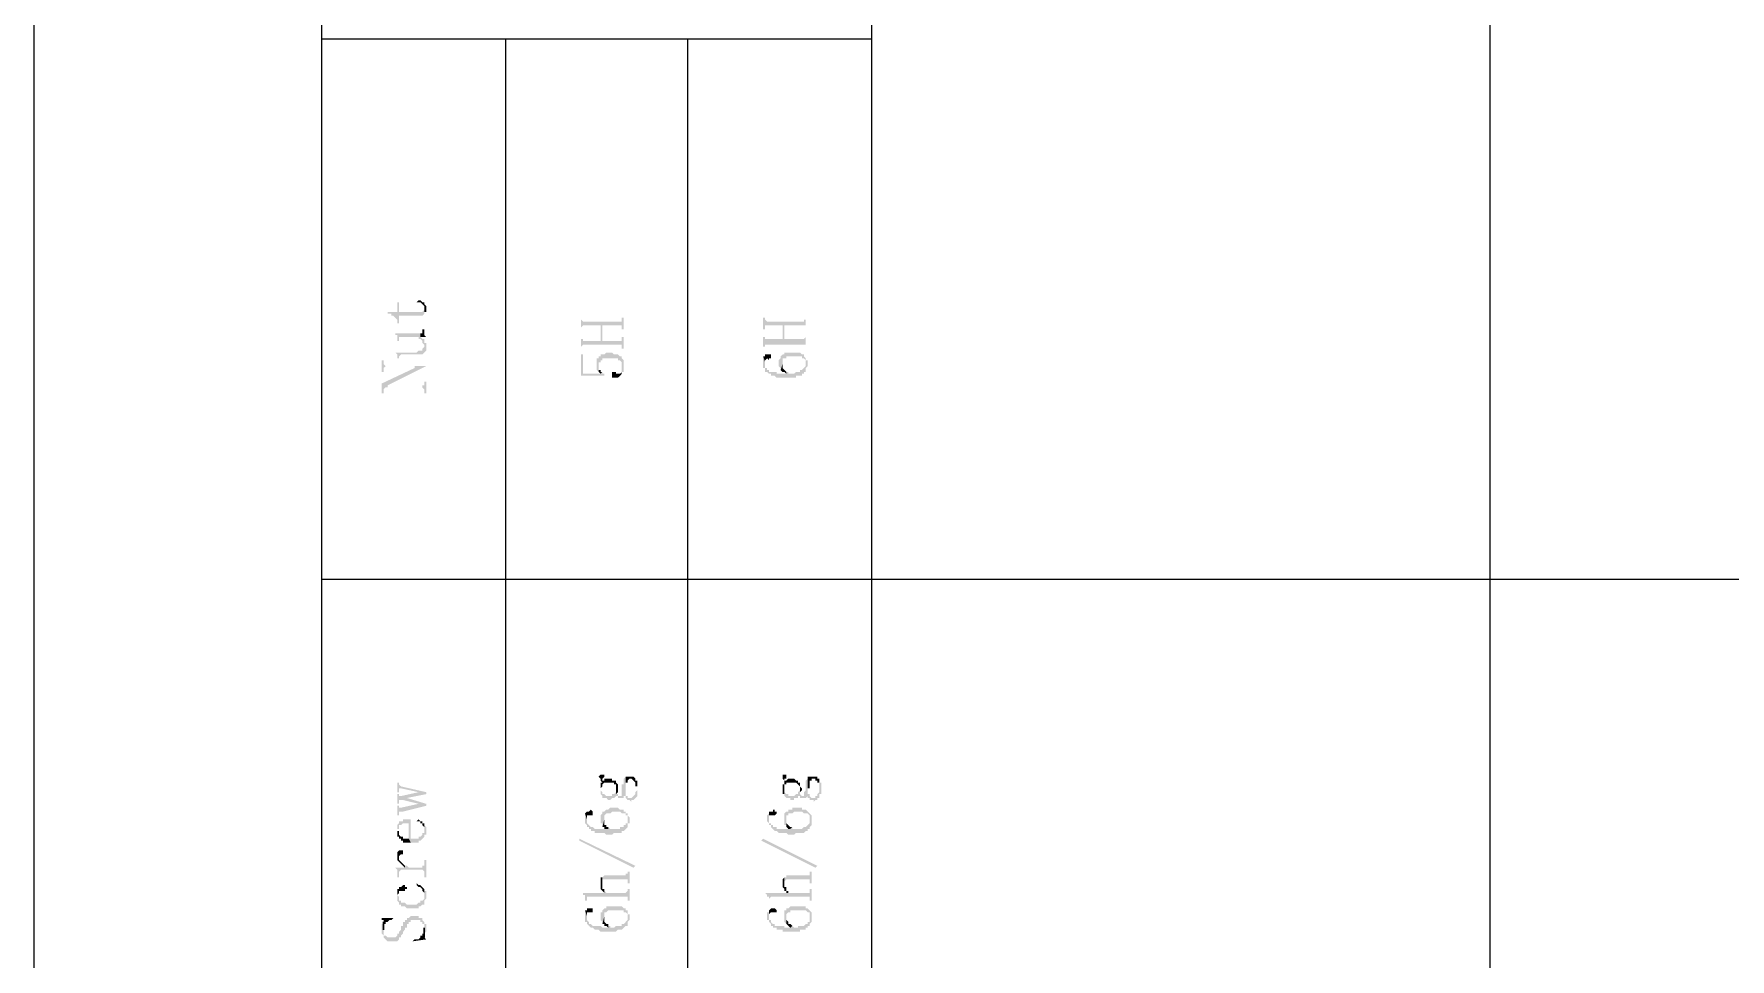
# Model space of a CAD drawing. Header units: millimetres. Extents: x 7018 to 13530, y 4187 to 5692.
# Drawn here: x 7512.01 to 7551.54, y 4688.74 to 4710.3 of the extents above; entities that cross this region are included whole.
import ezdxf

# ---------------------------------------------------------------- set-up
doc = ezdxf.new("R2010")
doc.units = ezdxf.units.MM

msp = doc.modelspace()

# ---------------------------------------------------------------- hatches: boundary and pattern name
at = {"transparency": 33554559}
for points in [[(7520.251, 4703.822), (7520.251, 4703.777), (7520.341, 4703.777), (7520.341, 4703.731), (7520.386, 4703.731), (7520.431, 4703.686), (7520.431, 4703.686), (7520.476, 4703.641), (7520.476, 4703.551), (7520.521, 4703.551), (7520.521, 4703.731), (7521.063, 4703.731), (7521.108, 4703.777), (7521.108, 4703.912), (7521.108, 4703.867), (7521.108, 4703.867), (7521.063, 4703.822), (7520.521, 4703.822), (7520.521, 4704.047), (7520.476, 4704.047), (7520.476, 4703.822)], [(7520.928, 4704.047), (7521.018, 4704.047), (7521.063, 4704.002), (7521.063, 4704.002), (7521.108, 4703.957), (7521.108, 4703.777), (7521.108, 4703.822), (7521.153, 4703.822), (7521.153, 4703.912), (7521.153, 4703.957), (7521.108, 4704.002), (7521.108, 4704.047), (7521.063, 4704.047), (7521.018, 4704.093), (7520.973, 4704.093)], [(7524.764, 4703.686), (7524.764, 4703.416), (7524.764, 4703.461), (7524.764, 4703.461), (7524.809, 4703.506), (7525.215, 4703.506), (7525.215, 4703.145), (7525.26, 4703.506), (7525.712, 4703.506), (7525.712, 4703.461), (7525.712, 4703.416), (7525.757, 4703.416), (7525.757, 4703.686), (7525.712, 4703.686), (7525.712, 4703.641), (7525.712, 4703.596), (7524.809, 4703.596), (7524.764, 4703.641)], [(7529.006, 4703.686), (7529.006, 4703.416), (7529.051, 4703.416), (7529.051, 4703.506), (7529.458, 4703.506), (7529.458, 4703.19), (7529.503, 4703.506), (7529.999, 4703.506), (7529.999, 4703.416), (7529.999, 4703.686), (7529.999, 4703.641), (7529.954, 4703.641), (7529.954, 4703.596), (7529.097, 4703.596), (7529.051, 4703.641), (7529.051, 4703.686), (7529.051, 4703.686)], [(7520.431, 4703.325), (7520.431, 4703.28), (7520.476, 4703.28), (7520.476, 4703.235), (7520.476, 4703.145), (7520.521, 4703.145), (7520.521, 4703.19), (7520.521, 4703.235), (7520.973, 4703.235), (7520.973, 4703.19), (7521.018, 4703.19), (7521.063, 4703.145), (7521.063, 4703.1), (7521.063, 4703.1), (7521.108, 4703.054), (7521.108, 4703.009), (7521.108, 4703.19), (7521.063, 4703.19), (7521.018, 4703.235), (7521.018, 4703.325)], [(7520.431, 4702.874), (7520.431, 4702.874), (7520.476, 4702.829), (7520.476, 4702.784), (7520.476, 4702.739), (7520.521, 4702.739), (7520.521, 4702.784), (7520.521, 4702.784), (7520.567, 4702.829), (7521.063, 4702.829), (7521.108, 4702.874), (7521.108, 4702.874), (7521.153, 4702.919), (7521.153, 4703.009), (7521.153, 4703.1), (7521.108, 4703.1), (7521.108, 4703.145), (7521.108, 4703.19), (7521.108, 4703.009), (7521.108, 4703.009), (7521.063, 4702.964), (7521.063, 4702.919), (7520.973, 4702.919), (7520.928, 4702.874)], [(7521.018, 4703.325), (7521.018, 4703.235), (7521.153, 4703.235), (7521.108, 4703.28), (7521.108, 4703.325), (7521.108, 4703.416), (7521.063, 4703.416), (7521.063, 4703.37), (7521.063, 4703.325), (7521.063, 4703.325)], [(7524.764, 4703.235), (7524.764, 4702.964), (7524.764, 4703.009), (7524.764, 4703.009), (7524.809, 4703.054), (7525.712, 4703.054), (7525.712, 4702.964), (7525.757, 4702.964), (7525.757, 4703.235), (7525.712, 4703.235), (7525.712, 4703.19), (7525.712, 4703.145), (7525.26, 4703.145), (7525.26, 4703.506), (7525.215, 4703.145), (7524.809, 4703.145), (7524.809, 4703.19), (7524.764, 4703.19), (7524.764, 4703.235)], [(7529.006, 4703.235), (7529.006, 4703.009), (7529.051, 4703.009), (7529.051, 4703.054), (7529.999, 4703.054), (7529.999, 4703.009), (7529.999, 4703.235), (7529.999, 4703.235), (7529.954, 4703.19), (7529.503, 4703.19), (7529.503, 4703.506), (7529.458, 4703.19), (7529.051, 4703.19), (7529.051, 4703.235), (7529.051, 4703.235)], [(7524.764, 4702.829), (7524.764, 4702.332), (7525.305, 4702.332), (7525.305, 4702.378), (7525.26, 4702.378), (7525.26, 4702.423), (7525.215, 4702.378), (7524.809, 4702.378), (7524.809, 4702.829)], [(7525.125, 4702.603), (7525.125, 4702.558), (7525.125, 4702.468), (7525.125, 4702.468), (7525.17, 4702.423), (7525.17, 4702.603), (7525.17, 4702.648), (7525.215, 4702.648), (7525.215, 4702.693), (7525.26, 4702.693), (7525.26, 4702.739), (7525.621, 4702.739), (7525.621, 4702.693), (7525.667, 4702.693), (7525.712, 4702.648), (7525.712, 4702.603), (7525.712, 4702.423), (7525.757, 4702.423), (7525.757, 4702.513), (7525.757, 4702.603), (7525.757, 4702.693), (7525.757, 4702.693), (7525.712, 4702.739), (7525.712, 4702.784), (7525.667, 4702.784), (7525.621, 4702.829), (7525.531, 4702.829), (7525.486, 4702.874), (7525.351, 4702.874), (7525.305, 4702.829), (7525.215, 4702.829), (7525.215, 4702.784), (7525.17, 4702.784), (7525.17, 4702.739), (7525.125, 4702.739), (7525.125, 4702.648), (7525.125, 4702.648)], [(7529.006, 4702.784), (7529.051, 4702.648), (7529.051, 4702.693), (7529.051, 4702.693), (7529.097, 4702.739), (7529.097, 4702.739), (7529.142, 4702.693), (7529.142, 4702.739), (7529.187, 4702.739), (7529.187, 4702.784), (7529.187, 4702.829), (7529.051, 4702.829), (7529.051, 4702.784)], [(7529.006, 4702.648), (7529.006, 4702.558), (7529.006, 4702.513), (7529.051, 4702.513), (7529.051, 4702.423), (7529.097, 4702.423), (7529.142, 4702.378), (7529.187, 4702.378), (7529.187, 4702.332), (7529.277, 4702.332), (7529.322, 4702.287), (7529.774, 4702.287), (7529.774, 4702.332), (7529.909, 4702.332), (7529.909, 4702.378), (7529.954, 4702.378), (7529.954, 4702.423), (7529.999, 4702.423), (7529.999, 4702.603), (7529.999, 4702.558), (7529.999, 4702.558), (7529.954, 4702.513), (7529.954, 4702.513), (7529.909, 4702.468), (7529.864, 4702.468), (7529.864, 4702.423), (7529.774, 4702.423), (7529.728, 4702.378), (7529.593, 4702.378), (7529.593, 4702.423), (7529.548, 4702.423), (7529.548, 4702.378), (7529.322, 4702.378), (7529.322, 4702.423), (7529.142, 4702.423), (7529.142, 4702.468), (7529.097, 4702.468), (7529.097, 4702.513), (7529.051, 4702.513), (7529.051, 4702.603), (7529.051, 4702.648), (7529.006, 4702.784), (7529.006, 4702.693), (7529.006, 4702.693)], [(7529.367, 4702.603), (7529.367, 4702.558), (7529.367, 4702.558), (7529.412, 4702.513), (7529.412, 4702.468), (7529.412, 4702.468), (7529.458, 4702.603), (7529.458, 4702.648), (7529.458, 4702.739), (7529.548, 4702.739), (7529.548, 4702.784), (7529.909, 4702.784), (7529.909, 4702.739), (7529.954, 4702.739), (7529.999, 4702.693), (7529.999, 4702.648), (7529.999, 4702.468), (7529.999, 4702.513), (7530.044, 4702.558), (7530.044, 4702.603), (7530.044, 4702.693), (7529.999, 4702.693), (7529.999, 4702.739), (7529.999, 4702.739), (7529.954, 4702.784), (7529.954, 4702.829), (7529.909, 4702.829), (7529.864, 4702.874), (7529.503, 4702.874), (7529.503, 4702.829), (7529.458, 4702.829), (7529.412, 4702.784), (7529.412, 4702.739), (7529.367, 4702.693), (7529.367, 4702.648)], [(7520.115, 4702.693), (7520.115, 4702.423), (7520.16, 4702.423), (7520.16, 4702.513), (7520.16, 4702.513), (7520.206, 4702.558), (7520.882, 4702.558), (7520.882, 4702.513), (7521.153, 4702.558), (7520.206, 4702.558), (7520.16, 4702.603), (7520.16, 4702.693)], [(7520.115, 4702.152), (7520.115, 4701.926), (7520.16, 4701.926), (7520.16, 4702.016), (7520.16, 4702.016), (7520.206, 4702.062), (7520.251, 4702.107), (7521.153, 4702.558), (7520.882, 4702.513)], [(7525.17, 4702.423), (7525.17, 4702.423), (7525.215, 4702.378), (7525.215, 4702.378), (7525.26, 4702.423), (7525.215, 4702.423), (7525.215, 4702.468), (7525.17, 4702.468), (7525.17, 4702.558), (7525.17, 4702.558)], [(7525.486, 4702.332), (7525.486, 4702.287), (7525.621, 4702.287), (7525.667, 4702.332), (7525.667, 4702.332), (7525.712, 4702.378), (7525.712, 4702.558), (7525.712, 4702.513), (7525.712, 4702.423), (7525.712, 4702.423), (7525.667, 4702.378), (7525.576, 4702.378), (7525.576, 4702.423), (7525.486, 4702.423), (7525.486, 4702.378)], [(7529.412, 4702.468), (7529.458, 4702.423), (7529.503, 4702.423), (7529.548, 4702.378), (7529.548, 4702.423), (7529.548, 4702.423), (7529.503, 4702.468), (7529.503, 4702.468), (7529.458, 4702.513), (7529.458, 4702.603), (7529.458, 4702.603)], [(7520.206, 4702.062), (7521.063, 4702.062), (7521.108, 4702.016), (7521.108, 4701.926), (7521.153, 4701.926), (7521.153, 4702.197), (7521.108, 4702.197), (7521.108, 4702.107), (7521.063, 4702.107), (7521.063, 4702.062), (7520.251, 4702.062), (7520.251, 4702.107)], [(7525.17, 4692.99), (7525.17, 4692.99), (7525.215, 4692.945), (7525.215, 4692.9), (7525.26, 4692.855), (7525.26, 4692.945), (7525.26, 4692.945), (7525.305, 4692.99), (7525.305, 4693.035), (7525.215, 4693.035)], [(7525.215, 4692.584), (7525.26, 4692.539), (7525.26, 4692.494), (7525.351, 4692.494), (7525.396, 4692.448), (7525.441, 4692.448), (7525.486, 4692.494), (7525.531, 4692.494), (7525.576, 4692.539), (7525.621, 4692.539), (7525.621, 4692.494), (7525.757, 4692.494), (7525.757, 4692.539), (7525.802, 4692.539), (7525.802, 4692.494), (7525.802, 4692.494), (7525.847, 4692.448), (7525.892, 4692.448), (7525.937, 4692.403), (7525.937, 4692.448), (7525.982, 4692.448), (7526.028, 4692.494), (7526.028, 4692.494), (7526.073, 4692.539), (7526.073, 4692.584), (7526.073, 4692.719), (7526.073, 4692.764), (7526.073, 4692.855), (7526.073, 4692.9), (7526.073, 4692.719), (7526.073, 4692.674), (7526.028, 4692.629), (7526.028, 4692.584), (7526.028, 4692.584), (7525.982, 4692.539), (7525.982, 4692.539), (7525.937, 4692.494), (7525.847, 4692.494), (7525.847, 4692.539), (7525.802, 4692.539), (7525.802, 4692.584), (7525.802, 4692.99), (7525.757, 4692.945), (7525.757, 4692.855), (7525.757, 4692.809), (7525.712, 4692.809), (7525.712, 4692.719), (7525.712, 4692.674), (7525.712, 4692.584), (7525.712, 4692.539), (7525.621, 4692.539), (7525.621, 4692.584), (7525.576, 4692.584), (7525.576, 4692.719), (7525.576, 4692.674), (7525.576, 4692.629), (7525.576, 4692.629), (7525.531, 4692.584), (7525.486, 4692.584), (7525.486, 4692.539), (7525.351, 4692.539), (7525.305, 4692.584), (7525.26, 4692.584), (7525.26, 4692.629), (7525.26, 4692.629), (7525.215, 4692.674), (7525.215, 4692.719)], [(7525.215, 4692.719), (7525.215, 4692.674), (7525.215, 4692.584), (7525.215, 4692.719), (7525.215, 4692.719), (7525.26, 4692.764), (7525.26, 4692.809), (7525.26, 4692.809), (7525.305, 4692.855), (7525.531, 4692.855), (7525.531, 4692.809), (7525.576, 4692.809), (7525.576, 4692.719), (7525.576, 4692.584), (7525.621, 4692.629), (7525.621, 4692.719), (7525.621, 4692.809), (7525.621, 4692.809), (7525.576, 4692.855), (7525.576, 4692.9), (7525.486, 4692.9), (7525.486, 4692.945), (7525.305, 4692.945), (7525.305, 4692.9), (7525.26, 4692.9), (7525.26, 4692.945), (7525.26, 4692.855), (7525.215, 4692.855), (7525.215, 4692.809)], [(7525.802, 4692.99), (7525.802, 4692.584), (7525.802, 4692.629), (7525.802, 4692.719), (7525.802, 4692.764), (7525.802, 4692.855), (7525.847, 4692.855), (7525.847, 4692.9), (7525.847, 4692.9), (7525.892, 4692.945), (7525.937, 4692.945), (7525.982, 4692.9), (7525.982, 4692.9), (7526.028, 4692.855), (7526.028, 4692.764), (7526.073, 4692.764), (7526.073, 4692.719), (7526.073, 4692.9), (7526.028, 4692.9), (7526.028, 4692.945), (7526.028, 4692.945), (7525.982, 4692.99)], [(7529.458, 4692.99), (7529.458, 4692.945), (7529.458, 4692.945), (7529.503, 4692.9), (7529.503, 4692.855), (7529.503, 4692.945), (7529.548, 4692.945), (7529.548, 4692.99), (7529.548, 4693.035), (7529.458, 4693.035)], [(7529.458, 4692.719), (7529.458, 4692.674), (7529.458, 4692.584), (7529.503, 4692.584), (7529.503, 4692.719), (7529.503, 4692.809), (7529.548, 4692.809), (7529.548, 4692.855), (7529.774, 4692.855), (7529.819, 4692.809), (7529.819, 4692.809), (7529.864, 4692.764), (7529.864, 4692.719), (7529.864, 4692.584), (7529.864, 4692.629), (7529.864, 4692.629), (7529.909, 4692.674), (7529.909, 4692.719), (7529.909, 4692.719), (7529.864, 4692.764), (7529.864, 4692.809), (7529.864, 4692.855), (7529.819, 4692.855), (7529.819, 4692.9), (7529.774, 4692.9), (7529.728, 4692.945), (7529.593, 4692.945), (7529.548, 4692.9), (7529.503, 4692.9), (7529.503, 4692.945), (7529.503, 4692.855), (7529.503, 4692.809), (7529.458, 4692.809)], [(7529.503, 4692.584), (7529.503, 4692.539), (7529.503, 4692.539), (7529.548, 4692.494), (7529.638, 4692.494), (7529.638, 4692.448), (7529.728, 4692.448), (7529.728, 4692.494), (7529.819, 4692.494), (7529.819, 4692.539), (7529.864, 4692.539), (7529.864, 4692.494), (7529.999, 4692.494), (7530.044, 4692.539), (7530.044, 4692.494), (7530.089, 4692.494), (7530.089, 4692.448), (7530.18, 4692.448), (7530.18, 4692.403), (7530.225, 4692.448), (7530.27, 4692.448), (7530.27, 4692.494), (7530.315, 4692.494), (7530.315, 4692.539), (7530.315, 4692.584), (7530.36, 4692.584), (7530.36, 4692.719), (7530.36, 4692.764), (7530.36, 4692.855), (7530.315, 4692.855), (7530.315, 4692.9), (7530.315, 4692.719), (7530.315, 4692.629), (7530.315, 4692.629), (7530.27, 4692.584), (7530.27, 4692.539), (7530.225, 4692.539), (7530.225, 4692.494), (7530.135, 4692.494), (7530.089, 4692.539), (7530.089, 4692.584), (7530.044, 4692.584), (7530.044, 4692.99), (7530.044, 4692.945), (7530.044, 4692.945), (7529.999, 4692.9), (7529.999, 4692.855), (7529.999, 4692.809), (7529.999, 4692.719), (7529.999, 4692.674), (7529.999, 4692.674), (7529.954, 4692.629), (7529.954, 4692.584), (7529.954, 4692.539), (7529.909, 4692.539), (7529.864, 4692.584), (7529.864, 4692.719), (7529.864, 4692.674), (7529.864, 4692.674), (7529.819, 4692.629), (7529.819, 4692.584), (7529.774, 4692.584), (7529.728, 4692.539), (7529.593, 4692.539), (7529.593, 4692.584), (7529.548, 4692.584), (7529.503, 4692.629), (7529.503, 4692.719)], [(7530.044, 4692.99), (7530.044, 4692.584), (7530.044, 4692.629), (7530.044, 4692.719), (7530.089, 4692.719), (7530.089, 4692.764), (7530.089, 4692.855), (7530.089, 4692.9), (7530.135, 4692.9), (7530.135, 4692.945), (7530.225, 4692.945), (7530.225, 4692.9), (7530.27, 4692.9), (7530.27, 4692.855), (7530.315, 4692.855), (7530.315, 4692.764), (7530.315, 4692.719), (7530.315, 4692.9), (7530.315, 4692.945), (7530.27, 4692.945), (7530.27, 4692.99), (7530.089, 4692.99)], [(7520.476, 4692.855), (7520.476, 4692.629), (7520.521, 4692.629), (7520.521, 4692.674), (7520.521, 4692.719), (7520.567, 4692.719), (7520.973, 4692.629), (7520.973, 4692.629), (7521.153, 4692.584), (7521.153, 4692.629), (7520.567, 4692.764), (7520.567, 4692.764), (7520.521, 4692.809), (7520.521, 4692.855)], [(7520.476, 4692.584), (7520.476, 4692.358), (7520.521, 4692.358), (7520.521, 4692.403), (7520.521, 4692.448), (7520.612, 4692.448), (7520.702, 4692.494), (7521.153, 4692.584), (7520.973, 4692.629), (7520.567, 4692.539), (7520.521, 4692.539), (7520.521, 4692.584), (7520.521, 4692.584)], [(7520.612, 4692.448), (7520.973, 4692.358), (7520.973, 4692.358), (7521.153, 4692.313), (7521.153, 4692.358), (7520.702, 4692.494)], [(7520.476, 4692.313), (7520.476, 4692.087), (7520.521, 4692.087), (7520.521, 4692.133), (7520.521, 4692.178), (7520.612, 4692.178), (7521.153, 4692.313), (7520.973, 4692.358), (7520.567, 4692.268), (7520.521, 4692.268), (7520.521, 4692.313), (7520.521, 4692.313)], [(7524.854, 4692.133), (7524.899, 4691.997), (7524.899, 4692.042), (7524.899, 4692.087), (7525.035, 4692.087), (7525.035, 4692.133), (7525.035, 4692.178), (7525.035, 4692.178), (7524.99, 4692.223), (7524.99, 4692.223), (7524.944, 4692.178), (7524.899, 4692.178)], [(7524.854, 4692.042), (7524.854, 4691.952), (7524.854, 4691.907), (7524.854, 4691.907), (7524.899, 4691.862), (7524.899, 4691.817), (7524.944, 4691.817), (7524.944, 4691.771), (7524.99, 4691.771), (7524.99, 4691.726), (7525.08, 4691.726), (7525.08, 4691.681), (7525.305, 4691.681), (7525.351, 4691.636), (7525.486, 4691.636), (7525.531, 4691.681), (7525.712, 4691.681), (7525.712, 4691.726), (7525.757, 4691.726), (7525.802, 4691.771), (7525.802, 4691.771), (7525.847, 4691.817), (7525.847, 4691.997), (7525.847, 4691.952), (7525.847, 4691.907), (7525.802, 4691.907), (7525.802, 4691.862), (7525.757, 4691.862), (7525.757, 4691.817), (7525.667, 4691.817), (7525.667, 4691.771), (7525.441, 4691.771), (7525.396, 4691.817), (7525.396, 4691.771), (7525.08, 4691.771), (7525.035, 4691.817), (7524.99, 4691.817), (7524.944, 4691.862), (7524.944, 4691.862), (7524.899, 4691.907), (7524.899, 4691.997), (7524.899, 4691.997), (7524.854, 4692.133)], [(7525.215, 4691.997), (7525.215, 4691.907), (7525.26, 4691.907), (7525.26, 4691.862), (7525.26, 4691.817), (7525.305, 4691.997), (7525.305, 4692.087), (7525.305, 4692.087), (7525.351, 4692.133), (7525.441, 4692.133), (7525.486, 4692.178), (7525.667, 4692.178), (7525.712, 4692.133), (7525.802, 4692.133), (7525.802, 4692.087), (7525.847, 4692.087), (7525.847, 4691.997), (7525.847, 4691.817), (7525.847, 4691.907), (7525.892, 4691.907), (7525.892, 4691.997), (7525.892, 4692.042), (7525.892, 4692.042), (7525.847, 4692.087), (7525.847, 4692.133), (7525.802, 4692.133), (7525.802, 4692.178), (7525.757, 4692.178), (7525.757, 4692.223), (7525.667, 4692.223), (7525.621, 4692.268), (7525.441, 4692.268), (7525.396, 4692.223), (7525.351, 4692.223), (7525.305, 4692.178), (7525.26, 4692.178), (7525.26, 4692.133), (7525.26, 4692.133), (7525.215, 4692.087), (7525.215, 4692.042), (7525.215, 4692.042)], [(7529.097, 4692.042), (7529.097, 4691.952), (7529.097, 4691.952), (7529.142, 4691.907), (7529.142, 4691.862), (7529.187, 4691.862), (7529.187, 4691.817), (7529.187, 4691.817), (7529.232, 4691.771), (7529.232, 4691.771), (7529.277, 4691.726), (7529.322, 4691.726), (7529.367, 4691.681), (7529.548, 4691.681), (7529.593, 4691.636), (7529.728, 4691.636), (7529.774, 4691.681), (7529.954, 4691.681), (7529.999, 4691.726), (7530.044, 4691.726), (7530.044, 4691.771), (7530.089, 4691.771), (7530.089, 4691.817), (7530.089, 4691.997), (7530.089, 4691.952), (7530.089, 4691.907), (7530.089, 4691.907), (7530.044, 4691.862), (7530.044, 4691.862), (7529.999, 4691.817), (7529.954, 4691.817), (7529.909, 4691.771), (7529.683, 4691.771), (7529.683, 4691.817), (7529.638, 4691.771), (7529.322, 4691.771), (7529.322, 4691.817), (7529.232, 4691.817), (7529.232, 4691.862), (7529.187, 4691.862), (7529.187, 4691.907), (7529.142, 4691.907), (7529.142, 4691.997), (7529.142, 4692.133), (7529.142, 4692.133), (7529.097, 4692.087)], [(7529.142, 4692.133), (7529.142, 4691.997), (7529.142, 4692.042), (7529.142, 4692.087), (7529.277, 4692.087), (7529.322, 4692.133), (7529.322, 4692.178), (7529.277, 4692.178), (7529.277, 4692.223), (7529.232, 4692.223), (7529.232, 4692.178), (7529.142, 4692.178)], [(7529.503, 4691.997), (7529.503, 4691.907), (7529.503, 4691.862), (7529.548, 4691.862), (7529.548, 4691.817), (7529.548, 4691.997), (7529.548, 4692.087), (7529.593, 4692.087), (7529.593, 4692.133), (7529.683, 4692.133), (7529.728, 4692.178), (7529.909, 4692.178), (7529.954, 4692.133), (7530.044, 4692.133), (7530.089, 4692.087), (7530.089, 4691.997), (7530.089, 4691.817), (7530.135, 4691.862), (7530.135, 4691.907), (7530.135, 4691.997), (7530.135, 4692.042), (7530.135, 4692.087), (7530.135, 4692.087), (7530.089, 4692.133), (7530.089, 4692.133), (7530.044, 4692.178), (7530.044, 4692.178), (7529.999, 4692.223), (7529.909, 4692.223), (7529.909, 4692.268), (7529.683, 4692.268), (7529.683, 4692.223), (7529.593, 4692.223), (7529.593, 4692.178), (7529.548, 4692.178), (7529.503, 4692.133), (7529.503, 4692.042), (7529.503, 4692.042)], [(7520.476, 4691.862), (7520.476, 4691.726), (7520.476, 4691.771), (7520.521, 4691.771), (7520.521, 4691.817), (7520.521, 4691.862), (7520.567, 4691.862), (7520.612, 4691.907), (7520.747, 4691.907), (7520.747, 4691.546), (7520.792, 4691.456), (7520.973, 4691.456), (7520.973, 4691.501), (7521.018, 4691.501), (7521.063, 4691.546), (7521.063, 4691.546), (7521.108, 4691.591), (7521.108, 4691.636), (7521.153, 4691.636), (7521.153, 4691.726), (7521.153, 4691.771), (7521.153, 4691.817), (7521.108, 4691.862), (7521.108, 4691.907), (7521.108, 4691.771), (7521.108, 4691.681), (7521.063, 4691.681), (7521.063, 4691.636), (7521.063, 4691.636), (7521.018, 4691.591), (7520.973, 4691.591), (7520.973, 4691.546), (7520.792, 4691.546), (7520.792, 4691.997), (7520.612, 4691.997), (7520.612, 4691.952), (7520.521, 4691.952), (7520.521, 4691.907), (7520.521, 4691.907)], [(7520.476, 4691.726), (7520.476, 4691.636), (7520.476, 4691.591), (7520.521, 4691.591), (7520.521, 4691.546), (7520.567, 4691.546), (7520.567, 4691.501), (7520.612, 4691.501), (7520.612, 4691.456), (7520.792, 4691.456), (7520.747, 4691.546), (7520.612, 4691.546), (7520.612, 4691.591), (7520.567, 4691.591), (7520.521, 4691.636), (7520.521, 4691.726), (7520.476, 4691.726), (7520.476, 4691.862), (7520.476, 4691.817), (7520.476, 4691.771)], [(7520.928, 4691.952), (7521.018, 4691.952), (7521.018, 4691.907), (7521.063, 4691.907), (7521.063, 4691.862), (7521.063, 4691.862), (7521.108, 4691.817), (7521.108, 4691.771), (7521.108, 4691.907), (7521.063, 4691.907), (7521.063, 4691.952), (7521.018, 4691.952), (7520.973, 4691.997), (7520.973, 4691.997)], [(7525.26, 4691.817), (7525.305, 4691.817), (7525.305, 4691.771), (7525.396, 4691.771), (7525.396, 4691.817), (7525.351, 4691.817), (7525.351, 4691.862), (7525.305, 4691.862), (7525.305, 4691.952), (7525.305, 4691.997)], [(7529.548, 4691.817), (7529.548, 4691.817), (7529.593, 4691.771), (7529.638, 4691.771), (7529.683, 4691.817), (7529.638, 4691.817), (7529.593, 4691.862), (7529.593, 4691.862), (7529.548, 4691.907), (7529.548, 4691.952), (7529.548, 4691.997)], [(7526.028, 4690.914), (7525.982, 4690.869), (7524.719, 4691.501), (7524.719, 4691.546)], [(7530.27, 4690.914), (7530.225, 4690.869), (7528.961, 4691.501), (7529.006, 4691.546)], [(7520.431, 4690.869), (7520.431, 4690.869), (7520.476, 4690.824), (7520.476, 4690.779), (7520.476, 4690.688), (7520.476, 4690.643), (7520.521, 4690.643), (7520.521, 4690.779), (7520.521, 4690.779), (7520.567, 4690.824), (7521.063, 4690.824), (7521.108, 4690.779), (7521.108, 4690.643), (7521.153, 4690.643), (7521.153, 4691.049), (7521.108, 4691.049), (7521.108, 4690.914), (7521.063, 4690.914), (7521.063, 4690.869), (7520.747, 4690.869), (7520.702, 4690.914), (7520.657, 4690.914), (7520.657, 4690.869)], [(7520.476, 4691.14), (7520.476, 4691.094), (7520.476, 4691.049), (7520.521, 4691.004), (7520.521, 4691.14), (7520.521, 4691.14), (7520.567, 4691.185), (7520.612, 4691.185), (7520.612, 4691.23), (7520.612, 4691.275), (7520.521, 4691.275), (7520.476, 4691.23), (7520.476, 4691.185)], [(7520.521, 4691.004), (7520.521, 4691.004), (7520.567, 4690.959), (7520.567, 4690.959), (7520.612, 4690.914), (7520.612, 4690.914), (7520.657, 4690.869), (7520.657, 4690.914), (7520.657, 4690.914), (7520.612, 4690.959), (7520.612, 4690.959), (7520.567, 4691.004), (7520.567, 4691.004), (7520.521, 4691.049), (7520.521, 4691.094), (7520.521, 4691.14)], [(7520.928, 4690.463), (7520.928, 4690.463), (7520.973, 4690.417), (7521.018, 4690.417), (7521.063, 4690.372), (7521.063, 4690.327), (7521.108, 4690.282), (7521.108, 4690.237), (7521.108, 4690.372), (7521.063, 4690.417), (7521.063, 4690.417), (7521.018, 4690.463), (7520.973, 4690.463), (7520.928, 4690.508)], [(7525.215, 4690.508), (7525.215, 4690.463), (7525.215, 4690.372), (7525.215, 4690.372), (7525.26, 4690.327), (7525.26, 4690.327), (7525.305, 4690.282), (7525.305, 4690.327), (7525.305, 4690.372), (7525.26, 4690.372), (7525.26, 4690.417), (7525.26, 4690.643), (7525.215, 4690.643), (7525.215, 4690.598), (7525.215, 4690.553)], [(7525.26, 4690.643), (7525.26, 4690.508), (7525.26, 4690.553), (7525.26, 4690.598), (7525.847, 4690.598), (7525.847, 4690.508), (7525.892, 4690.508), (7525.892, 4690.779), (7525.847, 4690.779), (7525.847, 4690.733), (7525.802, 4690.733), (7525.802, 4690.688), (7525.305, 4690.688)], [(7529.458, 4690.508), (7529.458, 4690.463), (7529.458, 4690.417), (7529.503, 4690.372), (7529.503, 4690.327), (7529.548, 4690.327), (7529.548, 4690.282), (7529.593, 4690.282), (7529.593, 4690.327), (7529.548, 4690.327), (7529.548, 4690.372), (7529.548, 4690.417), (7529.503, 4690.417), (7529.503, 4690.643), (7529.503, 4690.643), (7529.458, 4690.598), (7529.458, 4690.553)], [(7529.503, 4690.643), (7529.503, 4690.508), (7529.503, 4690.553), (7529.503, 4690.553), (7529.548, 4690.598), (7530.089, 4690.598), (7530.089, 4690.508), (7530.135, 4690.508), (7530.135, 4690.779), (7530.089, 4690.779), (7530.089, 4690.733), (7530.089, 4690.688), (7529.548, 4690.688), (7529.548, 4690.643)], [(7520.476, 4690.237), (7520.476, 4690.147), (7520.476, 4690.102), (7520.476, 4690.237), (7520.476, 4690.237), (7520.521, 4690.282), (7520.521, 4690.327), (7520.657, 4690.327), (7520.657, 4690.372), (7520.702, 4690.372), (7520.702, 4690.417), (7520.657, 4690.417), (7520.657, 4690.463), (7520.612, 4690.463), (7520.567, 4690.417), (7520.521, 4690.417), (7520.521, 4690.372), (7520.476, 4690.372), (7520.476, 4690.282), (7520.476, 4690.282)], [(7520.476, 4690.102), (7520.521, 4690.056), (7520.521, 4690.011), (7520.567, 4690.011), (7520.567, 4689.966), (7520.657, 4689.966), (7520.702, 4689.921), (7520.973, 4689.921), (7520.973, 4689.966), (7521.018, 4689.966), (7521.063, 4690.011), (7521.108, 4690.011), (7521.108, 4690.056), (7521.108, 4690.102), (7521.153, 4690.147), (7521.153, 4690.237), (7521.153, 4690.327), (7521.108, 4690.327), (7521.108, 4690.372), (7521.108, 4690.237), (7521.108, 4690.192), (7521.108, 4690.147), (7521.063, 4690.102), (7521.018, 4690.102), (7521.018, 4690.056), (7520.973, 4690.056), (7520.928, 4690.011), (7520.702, 4690.011), (7520.657, 4690.056), (7520.567, 4690.056), (7520.567, 4690.102), (7520.521, 4690.102), (7520.521, 4690.147), (7520.521, 4690.192), (7520.476, 4690.237)], [(7524.809, 4690.282), (7524.809, 4690.237), (7524.854, 4690.237), (7524.854, 4690.192), (7524.854, 4690.102), (7524.899, 4690.102), (7524.899, 4690.147), (7524.899, 4690.192), (7525.847, 4690.192), (7525.847, 4690.102), (7525.892, 4690.102), (7525.892, 4690.372), (7525.847, 4690.372), (7525.847, 4690.327), (7525.847, 4690.327), (7525.802, 4690.282), (7525.351, 4690.282), (7525.305, 4690.327), (7525.305, 4690.282)], [(7529.051, 4690.282), (7529.051, 4690.282), (7529.097, 4690.237), (7529.097, 4690.192), (7529.142, 4690.192), (7529.142, 4690.102), (7529.142, 4690.147), (7529.142, 4690.147), (7529.187, 4690.192), (7530.089, 4690.192), (7530.089, 4690.102), (7530.135, 4690.102), (7530.135, 4690.372), (7530.089, 4690.372), (7530.089, 4690.327), (7530.089, 4690.282), (7529.593, 4690.282), (7529.593, 4690.327), (7529.593, 4690.282)], [(7520.115, 4689.425), (7520.115, 4689.334), (7520.115, 4689.334), (7520.16, 4689.289), (7520.16, 4689.244), (7520.16, 4689.244), (7520.206, 4689.199), (7520.206, 4689.199), (7520.251, 4689.154), (7520.476, 4689.154), (7520.521, 4689.199), (7520.521, 4689.244), (7520.567, 4689.244), (7520.567, 4689.289), (7520.567, 4689.289), (7520.612, 4689.334), (7520.612, 4689.379), (7520.657, 4689.425), (7520.657, 4689.47), (7520.702, 4689.47), (7520.702, 4689.56), (7520.747, 4689.56), (7520.747, 4689.605), (7520.792, 4689.605), (7520.792, 4689.65), (7521.018, 4689.65), (7521.018, 4689.605), (7521.063, 4689.605), (7521.063, 4689.56), (7521.108, 4689.56), (7521.108, 4689.47), (7521.108, 4689.289), (7521.108, 4689.334), (7521.153, 4689.379), (7521.153, 4689.47), (7521.153, 4689.56), (7521.108, 4689.56), (7521.108, 4689.605), (7521.108, 4689.605), (7521.063, 4689.65), (7521.063, 4689.695), (7520.973, 4689.695), (7520.973, 4689.741), (7520.792, 4689.741), (7520.747, 4689.695), (7520.702, 4689.695), (7520.702, 4689.65), (7520.657, 4689.65), (7520.657, 4689.605), (7520.612, 4689.605), (7520.612, 4689.515), (7520.567, 4689.515), (7520.567, 4689.425), (7520.521, 4689.379), (7520.521, 4689.334), (7520.476, 4689.334), (7520.476, 4689.289), (7520.476, 4689.289), (7520.431, 4689.244), (7520.251, 4689.244), (7520.206, 4689.289), (7520.16, 4689.289), (7520.16, 4689.379), (7520.16, 4689.56), (7520.115, 4689.56), (7520.115, 4689.47), (7520.115, 4689.47)], [(7524.854, 4689.876), (7524.899, 4689.741), (7524.899, 4689.786), (7524.899, 4689.831), (7525.035, 4689.831), (7525.035, 4689.876), (7525.035, 4689.921), (7524.899, 4689.921), (7524.899, 4689.876)], [(7524.854, 4689.741), (7524.854, 4689.65), (7524.854, 4689.605), (7524.899, 4689.605), (7524.899, 4689.56), (7524.899, 4689.56), (7524.944, 4689.515), (7524.944, 4689.515), (7524.99, 4689.47), (7525.035, 4689.47), (7525.08, 4689.425), (7525.17, 4689.425), (7525.215, 4689.379), (7525.576, 4689.379), (7525.621, 4689.425), (7525.712, 4689.425), (7525.757, 4689.47), (7525.757, 4689.47), (7525.802, 4689.515), (7525.847, 4689.515), (7525.847, 4689.695), (7525.847, 4689.65), (7525.847, 4689.65), (7525.802, 4689.605), (7525.802, 4689.605), (7525.757, 4689.56), (7525.712, 4689.56), (7525.712, 4689.515), (7525.576, 4689.515), (7525.531, 4689.47), (7525.441, 4689.47), (7525.441, 4689.515), (7525.396, 4689.515), (7525.396, 4689.47), (7525.26, 4689.47), (7525.215, 4689.515), (7525.035, 4689.515), (7524.99, 4689.56), (7524.944, 4689.56), (7524.944, 4689.605), (7524.899, 4689.65), (7524.899, 4689.695), (7524.899, 4689.741), (7524.854, 4689.876), (7524.854, 4689.831), (7524.854, 4689.786)], [(7525.215, 4689.741), (7525.215, 4689.65), (7525.215, 4689.65), (7525.26, 4689.605), (7525.26, 4689.56), (7525.26, 4689.56), (7525.305, 4689.741), (7525.305, 4689.786), (7525.305, 4689.831), (7525.351, 4689.831), (7525.396, 4689.876), (7525.757, 4689.876), (7525.757, 4689.831), (7525.802, 4689.831), (7525.847, 4689.786), (7525.847, 4689.56), (7525.847, 4689.605), (7525.847, 4689.605), (7525.892, 4689.65), (7525.892, 4689.741), (7525.892, 4689.786), (7525.847, 4689.786), (7525.847, 4689.876), (7525.802, 4689.876), (7525.802, 4689.921), (7525.757, 4689.921), (7525.712, 4689.966), (7525.351, 4689.966), (7525.351, 4689.921), (7525.305, 4689.921), (7525.26, 4689.876), (7525.26, 4689.831), (7525.215, 4689.831)], [(7525.26, 4689.56), (7525.305, 4689.56), (7525.305, 4689.515), (7525.351, 4689.515), (7525.396, 4689.47), (7525.396, 4689.56), (7525.351, 4689.56), (7525.305, 4689.605), (7525.305, 4689.65), (7525.305, 4689.741)], [(7529.097, 4689.741), (7529.097, 4689.65), (7529.142, 4689.65), (7529.142, 4689.605), (7529.142, 4689.605), (7529.187, 4689.56), (7529.187, 4689.515), (7529.232, 4689.515), (7529.232, 4689.47), (7529.322, 4689.47), (7529.322, 4689.425), (7529.458, 4689.425), (7529.458, 4689.379), (7529.864, 4689.379), (7529.864, 4689.425), (7529.999, 4689.425), (7529.999, 4689.47), (7530.044, 4689.47), (7530.044, 4689.515), (7530.089, 4689.515), (7530.089, 4689.695), (7530.089, 4689.65), (7530.089, 4689.605), (7530.044, 4689.605), (7530.044, 4689.56), (7529.999, 4689.56), (7529.954, 4689.515), (7529.819, 4689.515), (7529.819, 4689.47), (7529.728, 4689.47), (7529.683, 4689.515), (7529.683, 4689.515), (7529.638, 4689.47), (7529.503, 4689.47), (7529.503, 4689.515), (7529.277, 4689.515), (7529.277, 4689.56), (7529.232, 4689.56), (7529.187, 4689.605), (7529.187, 4689.65), (7529.142, 4689.65), (7529.142, 4689.695), (7529.142, 4689.876), (7529.142, 4689.831), (7529.097, 4689.831), (7529.097, 4689.786)], [(7529.142, 4689.876), (7529.142, 4689.741), (7529.142, 4689.786), (7529.142, 4689.786), (7529.187, 4689.831), (7529.322, 4689.831), (7529.322, 4689.876), (7529.322, 4689.876), (7529.277, 4689.921), (7529.187, 4689.921)], [(7529.503, 4689.741), (7529.503, 4689.65), (7529.503, 4689.605), (7529.503, 4689.605), (7529.548, 4689.56), (7529.548, 4689.741), (7529.548, 4689.786), (7529.548, 4689.786), (7529.593, 4689.831), (7529.638, 4689.831), (7529.638, 4689.876), (7529.999, 4689.876), (7530.044, 4689.831), (7530.089, 4689.831), (7530.089, 4689.786), (7530.089, 4689.56), (7530.135, 4689.605), (7530.135, 4689.65), (7530.135, 4689.741), (7530.135, 4689.786), (7530.135, 4689.831), (7530.089, 4689.876), (7530.089, 4689.876), (7530.044, 4689.921), (7529.999, 4689.921), (7529.999, 4689.966), (7529.638, 4689.966), (7529.593, 4689.921), (7529.548, 4689.921), (7529.548, 4689.876), (7529.503, 4689.876), (7529.503, 4689.831)], [(7529.548, 4689.56), (7529.548, 4689.56), (7529.593, 4689.515), (7529.593, 4689.515), (7529.638, 4689.47), (7529.683, 4689.515), (7529.638, 4689.56), (7529.593, 4689.56), (7529.593, 4689.605), (7529.593, 4689.605), (7529.548, 4689.65), (7529.548, 4689.741)], [(7520.115, 4689.695), (7520.115, 4689.65), (7520.16, 4689.65), (7520.16, 4689.47), (7520.16, 4689.56), (7520.206, 4689.56), (7520.206, 4689.605), (7520.251, 4689.605), (7520.296, 4689.65), (7520.341, 4689.65), (7520.386, 4689.695), (7520.341, 4689.695)], [(7520.837, 4689.154), (7520.837, 4689.154), (7521.153, 4689.199), (7521.153, 4689.199), (7521.108, 4689.244), (7521.108, 4689.379), (7521.108, 4689.334), (7521.063, 4689.334), (7521.063, 4689.289), (7521.018, 4689.289), (7521.018, 4689.244), (7521.018, 4689.244), (7520.973, 4689.199), (7520.882, 4689.199)]]:
    msp.add_hatch(color=256, dxfattribs=at).paths.add_polyline_path(points)

# ---------------------------------------------------------------- linework, layer by layer
for p, q in [((7518.716, 4815.918), (7518.716, 4529.177)), ((7545.941, 4815.918), (7545.941, 4559.957)), ((7531.534, 4697.594), (7927.972, 4697.594))]:
    msp.add_line(p, q)
for points in [[(7932.01, 4524.918), (7932.01, 4821.918), (7512.01, 4821.918), (7512.01, 4524.918)], [(7520.16, 4689.56), (7520.16, 4689.425), (7520.16, 4689.47), (7520.16, 4689.605), (7520.16, 4689.605)], [(7521.108, 4689.379), (7521.108, 4689.244), (7521.108, 4689.289), (7521.108, 4689.47), (7521.108, 4689.425)]]:
    msp.add_lwpolyline(points, close=True)
for points in [[(7531.534, 4815.918), (7531.534, 4529.177)], [(7518.716, 4710.185), (7531.534, 4710.185)], [(7523.004, 4710.185), (7523.004, 4672.5)], [(7527.246, 4710.185), (7527.246, 4672.5)], [(7518.716, 4697.594), (7531.534, 4697.594)]]:
    msp.add_lwpolyline(points)

doc.saveas('drawing.dxf')
